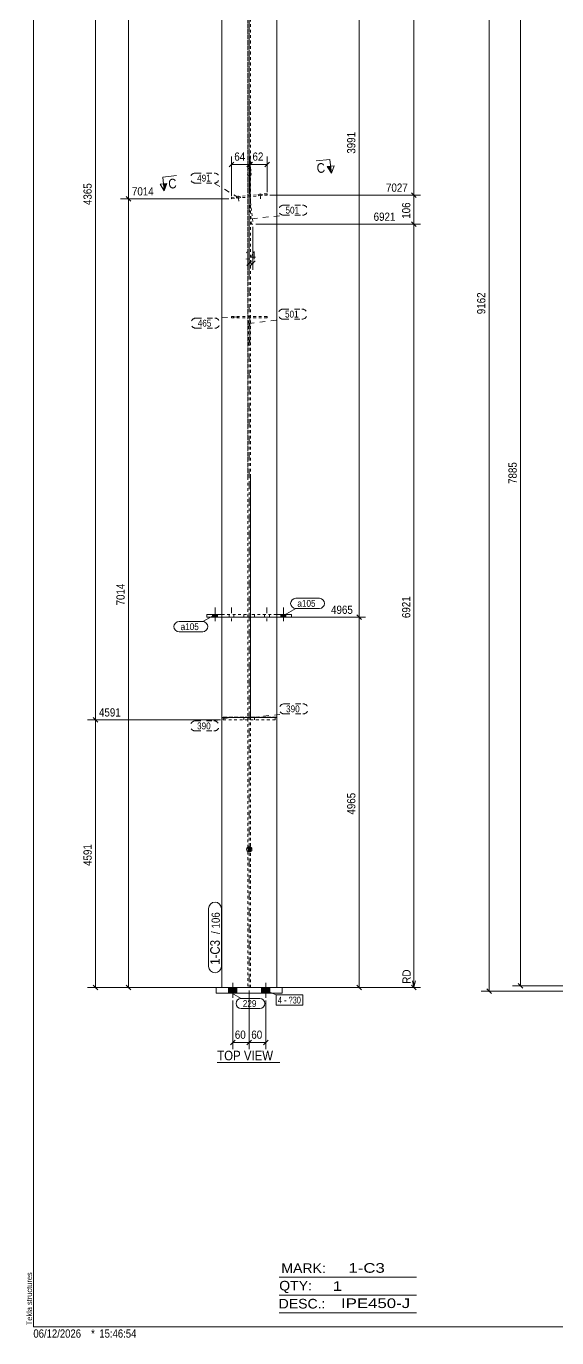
# Model space of a CAD drawing. Header units: millimetres. Extents: x 2 to 579, y 1 to 825.
# Drawn here: x 2.4 to 195.5, y 1 to 478.9 of the extents above; entities that cross this region are included whole.
import ezdxf

# ---------------------------------------------------------------- set-up
doc = ezdxf.new("R2010")
doc.units = ezdxf.units.MM
for name, pattern in [('XKITLINE00', [0]), ('XKITLINE01', [4, 1, -1, 1, -1]), ('XKITLINE02', [4, 2, -2]), ('XKITLINE03', [6, 3, -1, 1, -1])]:
    doc.linetypes.add(name, pattern=pattern)
for name, color, linetype, lineweight in [('Bolt', 3, 'Continuous', 0), ('BoltMark', 7, 'Continuous', 0), ('Dimensions', 7, 'Continuous', 0), ('DrawingSheet', 5, 'Continuous', 0), ('OtherObjectType', 7, 'Continuous', 0), ('Part', 2, 'Continuous', 0), ('PartMark', 7, 'Continuous', 0), ('Section', 6, 'Continuous', 0)]:
    doc.layers.add(name, color=color, linetype=linetype, lineweight=lineweight)
doc.styles.add('ARIAL', font='ARIAL.TTF')
doc.styles.add('ARIAL_NARROW', font='ARIALN.TTF')

# ---------------------------------------------------------------- blocks, each defined once
blk = doc.blocks.new('*A43')
at = {"layer": 'Bolt'}
for points in [[(79.07, 128.56), (79.07, 126.56), (76.07, 126.56), (76.07, 128.56)], [(79.07, 128.56), (79.07, 126.56), (76.07, 126.56), (76.07, 128.56)], [(91.07, 128.56), (91.07, 126.56), (88.07, 126.56), (88.07, 128.56)], [(91.07, 128.56), (91.07, 126.56), (88.07, 126.56), (88.07, 128.56)]]:
    blk.add_hatch(color=3, dxfattribs=at).paths.add_polyline_path(points, flags=17)
at = {"layer": 'Bolt', "color": 3, "linetype": 'XKITLINE00', "lineweight": 0}
for p, q in [((77.57, 130.31), (77.57, 124.81)), ((77.57, 130.31), (77.57, 124.81)), ((89.57, 130.31), (89.57, 124.81)), ((89.57, 130.31), (89.57, 124.81)), ((76.07, 128.56), (76.07, 126.56)), ((76.07, 128.56), (76.07, 126.56)), ((79.07, 128.56), (79.07, 126.56)), ((79.07, 128.56), (79.07, 126.56)), ((88.07, 128.56), (88.07, 126.56)), ((88.07, 128.56), (88.07, 126.56)), ((91.07, 128.56), (91.07, 126.56)), ((91.07, 128.56), (91.07, 126.56))]:
    blk.add_line(p, q, dxfattribs=at)
blk = doc.blocks.new('*A44')
at = {"layer": 'Bolt'}
blk.add_hatch(color=3, dxfattribs=at).paths.add_polyline_path([(96.92, 264.56), (96.92, 263.56), (95.12, 263.56), (95.12, 264.56)], flags=17)
blk.add_hatch(color=3, dxfattribs=at).paths.add_polyline_path([(96.92, 264.56), (96.92, 263.56), (95.12, 263.56), (95.12, 264.56)], flags=17)
at = {"layer": 'Bolt', "color": 3, "linetype": 'XKITLINE02', "lineweight": 0}
for p, q in [((89.12, 264.56), (89.12, 263.56)), ((89.12, 264.56), (89.12, 263.56)), ((90.02, 267.06), (90.02, 262.06)), ((90.02, 267.06), (90.02, 262.06)), ((90.92, 264.56), (90.92, 263.56)), ((90.92, 264.56), (90.92, 263.56))]:
    blk.add_line(p, q, dxfattribs=at)
at = {"layer": 'Bolt', "color": 3, "linetype": 'XKITLINE00', "lineweight": 0}
for p, q in [((95.12, 264.56), (95.12, 263.56)), ((95.12, 264.56), (95.12, 263.56)), ((96.02, 267.06), (96.02, 262.06)), ((96.02, 267.06), (96.02, 262.06)), ((96.92, 264.56), (96.92, 263.56)), ((96.92, 264.56), (96.92, 263.56))]:
    blk.add_line(p, q, dxfattribs=at)
blk = doc.blocks.new('*A45')
at = {"layer": 'Bolt'}
blk.add_hatch(color=3, dxfattribs=at).paths.add_polyline_path([(70.22, 263.56), (70.22, 264.56), (72.02, 264.56), (72.02, 263.56)], flags=17)
blk.add_hatch(color=3, dxfattribs=at).paths.add_polyline_path([(70.22, 263.56), (70.22, 264.56), (72.02, 264.56), (72.02, 263.56)], flags=17)
at = {"layer": 'Bolt', "color": 3, "linetype": 'XKITLINE00', "lineweight": 0}
for p, q in [((70.22, 264.56), (70.22, 263.56)), ((70.22, 264.56), (70.22, 263.56)), ((71.12, 267.06), (71.12, 262.06)), ((71.12, 267.06), (71.12, 262.06)), ((72.02, 264.56), (72.02, 263.56)), ((72.02, 264.56), (72.02, 263.56))]:
    blk.add_line(p, q, dxfattribs=at)
at = {"layer": 'Bolt', "color": 3, "linetype": 'XKITLINE02', "lineweight": 0}
for p, q in [((76.22, 264.56), (76.22, 263.56)), ((76.22, 264.56), (76.22, 263.56)), ((77.12, 267.06), (77.12, 262.06)), ((77.12, 267.06), (77.12, 262.06)), ((78.02, 264.56), (78.02, 263.56)), ((78.02, 264.56), (78.02, 263.56))]:
    blk.add_line(p, q, dxfattribs=at)
blk = doc.blocks.new('*A48')
at = {"layer": 'Bolt', "color": 3, "linetype": 'XKITLINE02', "lineweight": 0}
for p, q in [((78.97, 416.22), (78.91, 416.72)), ((78.97, 416.22), (78.91, 416.72)), ((79.78, 415.14), (79.47, 418.13)), ((79.78, 415.14), (79.47, 418.13)), ((80.36, 416.37), (80.31, 416.87)), ((80.36, 416.37), (80.31, 416.87)), ((86.92, 417.06), (86.87, 417.56)), ((86.92, 417.06), (86.87, 417.56)), ((87.74, 415.98), (87.43, 418.96)), ((87.74, 415.98), (87.43, 418.96)), ((88.31, 417.21), (88.26, 417.7)), ((88.31, 417.21), (88.26, 417.7))]:
    blk.add_line(p, q, dxfattribs=at)
blk = doc.blocks.new('*A50')
at = {"layer": 'Part'}
blk.add_hatch(color=2, dxfattribs=at).paths.add_polyline_path([(82.77, 179.47), (84.37, 179.47), (83.57, 178.07)], flags=17)
at = {"layer": 'Part', "color": 7, "linetype": 'XKITLINE01', "lineweight": 0}
for p, q in [((73.57, 610.24), (73.57, 314.66)), ((83.12, 609.14), (83.12, 314.66)), ((84.02, 314.66), (84.02, 609.14)), ((93.57, 314.66), (93.57, 610.24)), ((73.57, 314.56), (73.57, 227.03)), ((83.12, 314.56), (83.12, 178.16)), ((84.02, 178.16), (84.02, 314.56)), ((93.57, 227.03), (93.57, 314.56)), ((83.12, 178.06), (83.12, 128.56)), ((84.02, 128.56), (84.02, 178.06)), ((73.57, 128.56), (93.57, 128.56))]:
    blk.add_line(p, q, dxfattribs=at)
at = {"layer": 'Part', "color": 7, "linetype": 'XKITLINE03', "lineweight": 0}
for p, q in [((83.57, 314.66), (83.57, 602.5)), ((83.57, 178.16), (83.57, 314.56)), ((83.57, 118.56), (83.57, 178.06))]:
    blk.add_line(p, q, dxfattribs=at)
at = {"layer": 'Part', "color": 2, "linetype": 'XKITLINE00', "lineweight": 0}
for p, q in [((73.57, 178.16), (73.57, 227.03)), ((93.57, 227.03), (93.57, 178.16)), ((73.57, 128.56), (73.57, 178.06)), ((83.57, 178.07), (82.77, 179.47)), ((82.77, 179.47), (84.37, 179.47)), ((84.37, 179.47), (83.57, 178.07)), ((93.57, 178.06), (93.57, 128.56))]:
    blk.add_line(p, q, dxfattribs=at)
blk.add_circle((83.57, 178.97), 1, dxfattribs=at)
blk = doc.blocks.new('*A53')
at = {"layer": 'Part', "color": 7, "linetype": 'XKITLINE01', "lineweight": 0}
for p, q in [((77.07, 373.16), (90.07, 373.16)), ((77.07, 372.66), (77.07, 373.16)), ((90.07, 373.16), (77.07, 373.16)), ((90.07, 373.16), (90.07, 372.66)), ((90.07, 372.66), (77.07, 372.66)), ((77.07, 372.66), (90.07, 372.66))]:
    blk.add_line(p, q, dxfattribs=at)
blk = doc.blocks.new('*A54')
at = {"layer": 'Part', "color": 7, "linetype": 'XKITLINE01', "lineweight": 0}
for p, q in [((83.32, 372.66), (83.82, 372.66)), ((83.32, 362.66), (83.32, 372.66)), ((83.32, 372.66), (83.82, 372.66)), ((83.82, 372.66), (83.82, 362.66)), ((83.82, 362.66), (83.32, 362.66))]:
    blk.add_line(p, q, dxfattribs=at)
blk = doc.blocks.new('*A57')
at = {"layer": 'Part', "color": 2, "linetype": 'XKITLINE00', "lineweight": 0}
for p, q in [((71.57, 126.56), (71.57, 128.56)), ((71.57, 128.56), (95.57, 128.56)), ((95.57, 126.56), (71.57, 126.56)), ((95.57, 128.56), (95.57, 126.56))]:
    blk.add_line(p, q, dxfattribs=at)
blk = doc.blocks.new('*A58')
at = {"layer": 'Part', "color": 7, "linetype": 'XKITLINE01', "lineweight": 0}
for p, q in [((83.12, 227.16), (74.12, 227.16)), ((74.12, 227.16), (74.12, 226.16)), ((74.12, 226.16), (83.12, 226.16)), ((81.62, 227.16), (81.62, 226.16)), ((83.12, 226.16), (83.12, 227.16))]:
    blk.add_line(p, q, dxfattribs=at)
blk = doc.blocks.new('*A59')
at = {"layer": 'Part', "color": 7, "linetype": 'XKITLINE01', "lineweight": 0}
for p, q in [((93.02, 227.16), (84.02, 227.16)), ((84.02, 227.16), (84.02, 226.16)), ((84.02, 226.16), (93.02, 226.16)), ((85.52, 227.16), (85.52, 226.16)), ((93.02, 226.16), (93.02, 227.16))]:
    blk.add_line(p, q, dxfattribs=at)
blk = doc.blocks.new('*A60')
at = {"layer": 'Part', "color": 7, "linetype": 'XKITLINE01', "lineweight": 0}
for p, q in [((83.12, 573.85), (83.12, 314.66)), ((84.02, 573.85), (83.12, 573.85)), ((84.02, 314.66), (84.02, 573.85)), ((83.12, 573.29), (84.02, 573.29)), ((83.12, 546.9), (73.57, 546.9)), ((73.57, 546.9), (73.57, 535.59)), ((73.57, 545.87), (93.57, 545.87)), ((93.57, 546.9), (84.02, 546.9)), ((93.57, 535.59), (93.57, 546.9)), ((83.12, 314.56), (83.12, 227.16)), ((84.02, 227.16), (84.02, 314.56)), ((93.57, 227.16), (73.57, 227.16))]:
    blk.add_line(p, q, dxfattribs=at)
at = {"layer": 'Part', "color": 7, "linetype": 'XKITLINE03', "lineweight": 0}
blk.add_line((83.57, 572.41), (83.57, 388), dxfattribs=at)
at = {"layer": 'Part', "color": 2, "linetype": 'XKITLINE00', "lineweight": 0}
for p, q in [((73.57, 314.66), (73.57, 535.59)), ((93.57, 314.66), (93.57, 535.59)), ((73.57, 227.03), (73.57, 314.56)), ((93.57, 227.03), (93.57, 314.56)), ((93.57, 227.03), (73.57, 227.03))]:
    blk.add_line(p, q, dxfattribs=at)
blk = doc.blocks.new('*A62')
at = {"layer": 'Part', "color": 7, "linetype": 'XKITLINE01', "lineweight": 0}
for p, q in [((84.02, 264.56), (84.02, 263.56)), ((93.57, 264.56), (84.02, 264.56)), ((93.57, 263.56), (84.02, 263.56)), ((85.52, 264.56), (85.52, 263.56))]:
    blk.add_line(p, q, dxfattribs=at)
at = {"layer": 'Part', "color": 2, "linetype": 'XKITLINE00', "lineweight": 0}
for p, q in [((99.02, 264.56), (93.57, 264.56)), ((99.02, 263.56), (93.57, 263.56)), ((99.02, 264.56), (99.02, 263.56))]:
    blk.add_line(p, q, dxfattribs=at)
blk = doc.blocks.new('*A63')
at = {"layer": 'Part', "color": 2, "linetype": 'XKITLINE00', "lineweight": 0}
for p, q in [((68.12, 264.56), (73.57, 264.56)), ((68.12, 264.56), (68.12, 263.56)), ((68.12, 263.56), (73.57, 263.56))]:
    blk.add_line(p, q, dxfattribs=at)
at = {"layer": 'Part', "color": 7, "linetype": 'XKITLINE01', "lineweight": 0}
for p, q in [((73.57, 264.56), (83.12, 264.56)), ((73.57, 263.56), (83.12, 263.56)), ((81.62, 264.56), (81.62, 263.56)), ((83.12, 264.56), (83.12, 263.56))]:
    blk.add_line(p, q, dxfattribs=at)
blk = doc.blocks.new('*A67')
at = {"layer": 'Part', "color": 7, "linetype": 'XKITLINE01', "lineweight": 0}
for p, q in [((77.12, 416.53), (90.05, 417.89)), ((90.05, 417.89), (77.12, 416.53)), ((77.18, 416.03), (77.12, 416.53)), ((90.1, 417.4), (77.18, 416.03)), ((77.18, 416.03), (90.1, 417.4)), ((90.05, 417.89), (90.1, 417.4))]:
    blk.add_line(p, q, dxfattribs=at)
blk = doc.blocks.new('*A68')
at = {"layer": 'Part', "color": 7, "linetype": 'XKITLINE01', "lineweight": 0}
for p, q in [((83.39, 416.69), (83.89, 416.74)), ((83.39, 416.69), (83.89, 416.74)), ((84.44, 406.74), (83.39, 416.69)), ((83.89, 416.74), (84.94, 406.8)), ((84.94, 406.8), (84.44, 406.74))]:
    blk.add_line(p, q, dxfattribs=at)
blk = doc.blocks.new('*A103')
at = {"layer": 'DrawingSheet', "color": 5, "linetype": 'XKITLINE00', "lineweight": 0}
for p, q in [((5, 825), (5, 5)), ((5, 5), (579, 5))]:
    blk.add_line(p, q, dxfattribs=at)
at = {"layer": 'DrawingSheet', "color": 5, "style": 'ARIAL', "width": 0.85}
blk.add_text('Tekla structures', height=2, rotation=90, dxfattribs=at).set_placement((4.5, 5.5))
blk = doc.blocks.new('*A107')
at = {"layer": 'OtherObjectType', "color": 6, "linetype": 'XKITLINE00', "lineweight": 0}
for p, q in [((94.5, 23), (144.5, 23)), ((94.5, 16.5), (144.5, 16.5)), ((94.5, 10), (144.5, 10))]:
    blk.add_line(p, q, dxfattribs=at)
at = {"layer": 'OtherObjectType', "color": 6, "style": 'ARIAL_NARROW'}
for s, width, p in [('MARK:', 1.275, (95.27, 24.58)), ('1-C3', 1.525501, (119.69, 24.65)), ('QTY:', 1.275, (94.5, 18.19)), ('1', 1.525501, (113.99, 18.05)), ('DESC.:', 1.275, (94.29, 11.63)), ('IPE450-J', 1.525501, (117, 11.79))]:
    blk.add_text(s, height=3.5, dxfattribs=dict(at, width=width)).set_placement(p)
blk = doc.blocks.new('*A110')
at = {"layer": 'OtherObjectType', "color": 7, "style": 'ARIAL_NARROW', "width": 1.008832}
for s, p in [('06/12/2026', (4.99, 1)), ('*', (26, 1)), ('15:46:54', (29, 1))]:
    blk.add_text(s, height=3, dxfattribs=at).set_placement(p)
blk = doc.blocks.new('*A111')
at = {"layer": 'Dimensions', "color": 7, "linetype": 'XKITLINE00', "lineweight": 0}
for p, q in [((170.9, 127.26), (170.9, 629.57)), ((277.9, 127.26), (168.05, 127.26)), ((170.05, 128.11), (171.75, 126.42))]:
    blk.add_line(p, q, dxfattribs=at)
at = {"layer": 'Dimensions', "color": 3}
blk.add_point((170.9, 127.26), dxfattribs=at)
at = {"layer": 'Dimensions', "color": 3, "style": 'ARIAL', "width": 0.85}
blk.add_text('9162', height=3, rotation=90.0002, dxfattribs=at).set_placement((169.55, 373.97))
blk = doc.blocks.new('*A147')
at = {"layer": 'Dimensions', "color": 7, "linetype": 'XKITLINE00', "lineweight": 0}
for p, q in [((248.22, 503.86), (179.47, 503.86)), ((181.48, 504.71), (183.17, 503.01)), ((182.32, 129.26), (182.32, 503.86)), ((279.4, 129.26), (179.47, 129.26)), ((181.48, 130.11), (183.17, 128.42))]:
    blk.add_line(p, q, dxfattribs=at)
at = {"layer": 'Dimensions', "color": 3}
for p in [(182.32, 503.86), (182.32, 129.26)]:
    blk.add_point(p, dxfattribs=at)
at = {"layer": 'Dimensions', "color": 3, "style": 'ARIAL', "width": 0.85}
blk.add_text('7885', height=3, dxfattribs=at).set_placement((183.62, 505.06))
blk.add_text('7885', height=3, rotation=90.0002, dxfattribs=at).set_placement((180.97, 312.11))
blk = doc.blocks.new('*A163')
at = {"layer": 'Dimensions', "color": 7, "linetype": 'XKITLINE00', "lineweight": 0}
for p, q in [((83.57, 127.56), (83.57, 106.16)), ((77.57, 123.81), (77.57, 106.16)), ((78.42, 109.41), (76.72, 107.72)), ((77.57, 108.56), (83.57, 108.56)), ((84.42, 109.41), (82.72, 107.72))]:
    blk.add_line(p, q, dxfattribs=at)
at = {"layer": 'Dimensions', "color": 3}
for p in [(77.57, 108.56), (83.57, 108.56)]:
    blk.add_point(p, dxfattribs=at)
at = {"layer": 'Dimensions', "color": 3, "style": 'ARIAL', "width": 0.85}
blk.add_text('60', height=3, dxfattribs=at).set_placement((78.34, 109.91))
blk = doc.blocks.new('*A164')
at = {"layer": 'Dimensions', "color": 7, "linetype": 'XKITLINE00', "lineweight": 0}
for p, q in [((83.57, 127.56), (83.57, 106.16)), ((89.57, 123.81), (89.57, 106.16)), ((84.42, 109.41), (82.72, 107.72)), ((83.57, 108.56), (89.57, 108.56)), ((90.42, 109.41), (88.72, 107.72))]:
    blk.add_line(p, q, dxfattribs=at)
at = {"layer": 'Dimensions', "color": 3}
for p in [(83.57, 108.56), (89.57, 108.56)]:
    blk.add_point(p, dxfattribs=at)
at = {"layer": 'Dimensions', "color": 3, "style": 'ARIAL', "width": 0.85}
blk.add_text('60', height=3, dxfattribs=at).set_placement((84.34, 109.91))
blk = doc.blocks.new('*A165')
at = {"layer": 'BoltMark', "color": 7, "linetype": 'XKITLINE00', "lineweight": 0}
for p, q in [((89.57, 127.56), (93.41, 125.88)), ((93.41, 125.88), (103.1, 125.88)), ((93.41, 122.18), (93.41, 125.88)), ((103.1, 122.18), (103.1, 125.88)), ((93.41, 122.18), (103.1, 122.18))]:
    blk.add_line(p, q, dxfattribs=at)
at = {"layer": 'BoltMark', "color": 3, "style": 'ARIAL_NARROW', "width": 0.85}
for s, p in [('4', (94.01, 122.78)), ('?30', (97.94, 122.78)), ('-', (96.28, 122.78))]:
    blk.add_text(s, height=2.5, dxfattribs=at).set_placement(p)
blk = doc.blocks.new('*A168')
at = {"layer": 'PartMark', "color": 7, "linetype": 'XKITLINE00', "lineweight": 0}
for p, q in [((70.87, 264.35), (66.63, 261.95)), ((58.01, 261.95), (66.63, 261.95)), ((58.01, 258.25), (66.63, 258.25))]:
    blk.add_line(p, q, dxfattribs=at)
for centre, start, end in [((58.01, 260.1), 90, 270), ((66.63, 260.1), 270, 90)]:
    blk.add_arc(centre, 1.85, start, end, dxfattribs=at)
at = {"layer": 'PartMark', "color": 3, "style": 'ARIAL', "width": 0.85}
blk.add_text('a105', height=2.5, dxfattribs=at).set_placement((58.61, 258.85))
blk = doc.blocks.new('*A169')
at = {"layer": 'PartMark', "color": 7, "linetype": 'XKITLINE00', "lineweight": 0}
for p, q in [((100.51, 270.44), (109.13, 270.44)), ((96.27, 264.35), (100.51, 266.74)), ((100.51, 266.74), (109.13, 266.74))]:
    blk.add_line(p, q, dxfattribs=at)
for centre, start, end in [((100.51, 268.59), 90, 270), ((109.13, 268.59), 270, 90)]:
    blk.add_arc(centre, 1.85, start, end, dxfattribs=at)
at = {"layer": 'PartMark', "color": 3, "style": 'ARIAL', "width": 0.85}
blk.add_text('a105', height=2.5, dxfattribs=at).set_placement((101.11, 267.34))
blk = doc.blocks.new('*A172')
at = {"layer": 'PartMark', "color": 7, "linetype": 'XKITLINE02', "lineweight": 0}
for p, q in [((96.39, 232), (103.15, 232)), ((84.79, 227.04), (96.39, 228.3)), ((96.39, 228.3), (103.15, 228.3))]:
    blk.add_line(p, q, dxfattribs=at)
for centre, start, end in [((96.39, 230.15), 90, 270), ((103.15, 230.15), 270, 90)]:
    blk.add_arc(centre, 1.85, start, end, dxfattribs=at)
at = {"layer": 'PartMark', "color": 3, "style": 'ARIAL', "width": 0.85}
blk.add_text('390', height=2.5, dxfattribs=at).set_placement((96.99, 228.9))
blk = doc.blocks.new('*A173')
at = {"layer": 'PartMark', "color": 7, "linetype": 'XKITLINE02', "lineweight": 0}
for p, q in [((63.99, 225.78), (70.75, 225.78)), ((75.95, 226.93), (70.75, 225.78)), ((63.99, 222.08), (70.75, 222.08))]:
    blk.add_line(p, q, dxfattribs=at)
for centre, start, end in [((63.99, 223.93), 90, 270), ((70.75, 223.93), 270, 90)]:
    blk.add_arc(centre, 1.85, start, end, dxfattribs=at)
at = {"layer": 'PartMark', "color": 3, "style": 'ARIAL', "width": 0.85}
blk.add_text('390', height=2.5, dxfattribs=at).set_placement((64.59, 222.68))
blk = doc.blocks.new('*A174')
at = {"layer": 'PartMark', "color": 7, "linetype": 'XKITLINE00', "lineweight": 0}
for p, q in [((76.4, 126.99), (80.64, 124.6)), ((80.64, 124.6), (87.4, 124.6)), ((80.64, 120.9), (87.4, 120.9))]:
    blk.add_line(p, q, dxfattribs=at)
for centre, start, end in [((80.64, 122.75), 90, 270), ((87.4, 122.75), 270, 90)]:
    blk.add_arc(centre, 1.85, start, end, dxfattribs=at)
at = {"layer": 'PartMark', "color": 3, "style": 'ARIAL', "width": 0.85}
blk.add_text('229', height=2.5, dxfattribs=at).set_placement((81.24, 121.5))
blk = doc.blocks.new('*A177')
at = {"layer": 'PartMark', "color": 7, "linetype": 'XKITLINE02', "lineweight": 0}
for p, q in [((96.01, 375.84), (102.77, 375.84)), ((83.45, 370.63), (96.01, 372.14)), ((96.01, 372.14), (102.77, 372.14))]:
    blk.add_line(p, q, dxfattribs=at)
for centre, start, end in [((96.01, 373.99), 90, 270), ((102.77, 373.99), 270, 90)]:
    blk.add_arc(centre, 1.85, start, end, dxfattribs=at)
at = {"layer": 'PartMark', "color": 3, "style": 'ARIAL', "width": 0.85}
blk.add_text('501', height=2.5, dxfattribs=at).set_placement((96.61, 372.74))
blk = doc.blocks.new('*A178')
at = {"layer": 'PartMark', "color": 7, "linetype": 'XKITLINE02', "lineweight": 0}
for p, q in [((79.7, 373.03), (71, 372.55)), ((64.24, 372.55), (71, 372.55)), ((64.24, 368.85), (71, 368.85))]:
    blk.add_line(p, q, dxfattribs=at)
for centre, start, end in [((64.24, 370.7), 90, 270), ((71, 370.7), 270, 90)]:
    blk.add_arc(centre, 1.85, start, end, dxfattribs=at)
at = {"layer": 'PartMark', "color": 3, "style": 'ARIAL', "width": 0.85}
blk.add_text('465', height=2.5, dxfattribs=at).set_placement((64.84, 369.45))
blk = doc.blocks.new('*A181')
at = {"layer": 'PartMark', "color": 7, "linetype": 'XKITLINE00', "lineweight": 0}
for p, q in [((68.77, 136.31), (68.77, 157.37)), ((73.47, 136.31), (73.47, 157.37))]:
    blk.add_line(p, q, dxfattribs=at)
for centre, start, end in [((71.12, 157.37), 0, 180), ((71.12, 136.31), 180, 0)]:
    blk.add_arc(centre, 2.35, start, end, dxfattribs=at)
at = {"layer": 'PartMark', "color": 3, "style": 'ARIAL', "width": 0.85}
for s, p in [('106', (72.87, 150.09)), ('/', (72.87, 148.08))]:
    blk.add_text(s, height=3, rotation=90.0002, dxfattribs=at).set_placement(p)
at = {"layer": 'PartMark', "color": 1, "style": 'ARIAL', "width": 0.85}
blk.add_text('1-C3', height=3.5, rotation=90.0002, dxfattribs=at).set_placement((72.87, 136.91))
blk = doc.blocks.new('*A183')
at = {"layer": 'Section'}
for points in [[(113.22, 427.88), (113.48, 425.39), (111.97, 427.75)], [(53.59, 421.59), (52.61, 418.97), (52.35, 421.46)]]:
    blk.add_hatch(color=3, dxfattribs=at).paths.add_polyline_path(points, flags=17)
at = {"layer": 'Section', "color": 1, "linetype": 'XKITLINE00', "lineweight": 0}
for p, q in [((112.95, 430.36), (107.98, 429.84)), ((112.95, 430.36), (113.48, 425.39)), ((52.09, 423.95), (57.06, 424.47)), ((52.09, 423.95), (52.61, 418.97))]:
    blk.add_line(p, q, dxfattribs=at)
at = {"layer": 'Section', "color": 3, "linetype": 'XKITLINE00', "lineweight": 0}
for p, q in [((111.97, 427.75), (114.46, 428.01)), ((113.48, 425.39), (111.97, 427.75)), ((114.46, 428.01), (113.48, 425.39)), ((53.59, 421.59), (51.11, 421.33)), ((52.61, 418.97), (51.11, 421.33)), ((52.61, 418.97), (53.59, 421.59))]:
    blk.add_line(p, q, dxfattribs=at)
at = {"layer": 'Section', "color": 7, "style": 'ARIAL', "width": 0.85}
for p in [(108.33, 425.35), (54.3, 419.65)]:
    blk.add_text('C', height=3.5, rotation=6.0218, dxfattribs=at).set_placement(p)
blk = doc.blocks.new('*A184')
at = {"layer": 'OtherObjectType', "color": 7, "linetype": 'XKITLINE00', "lineweight": 0}
blk.add_line((71.93, 101.31), (94.75, 101.31), dxfattribs=at)
at = {"layer": 'OtherObjectType', "color": 7, "style": 'ARIAL', "width": 0.85}
blk.add_text('TOP VIEW', height=3.5, dxfattribs=at).set_placement((71.93, 102.06))
blk = doc.blocks.new('*A185')
at = {"layer": 'Dimensions', "color": 7, "linetype": 'XKITLINE00', "lineweight": 0}
for p, q in [((85.94, 406.8), (145.97, 406.8)), ((142.72, 407.64), (144.42, 405.95)), ((143.57, 128.56), (143.57, 406.8)), ((143.57, 135.79), (143.57, 128.56)), ((142.72, 129.41), (144.42, 127.72)), ((143.07, 131.06), (143.57, 128.56)), ((144.07, 131.06), (143.57, 128.56)), ((94.57, 128.56), (145.97, 128.56)), ((94.57, 128.56), (145.97, 128.56))]:
    blk.add_line(p, q, dxfattribs=at)
at = {"layer": 'Dimensions', "color": 3}
for p in [(143.57, 406.8), (143.57, 128.56)]:
    blk.add_point(p, dxfattribs=at)
at = {"layer": 'Dimensions', "color": 7}
blk.add_point((143.57, 128.56), dxfattribs=at)
at = {"layer": 'Dimensions', "color": 3, "style": 'ARIAL', "width": 0.85}
blk.add_text('6921', height=3, dxfattribs=at).set_placement((128.87, 408))
for s, p in [('6921', (142.22, 263.23)), ('RD', (142.37, 130.01))]:
    blk.add_text(s, height=3, rotation=90.0002, dxfattribs=at).set_placement(p)
blk = doc.blocks.new('*A186')
at = {"layer": 'Dimensions', "color": 7, "linetype": 'XKITLINE00', "lineweight": 0}
for p, q in [((91.1, 417.4), (145.97, 417.4)), ((142.72, 418.24), (144.42, 416.55)), ((143.57, 406.8), (143.57, 417.4)), ((85.94, 406.8), (145.97, 406.8)), ((142.72, 407.64), (144.42, 405.95))]:
    blk.add_line(p, q, dxfattribs=at)
at = {"layer": 'Dimensions', "color": 3}
for p in [(143.57, 417.4), (143.57, 406.8)]:
    blk.add_point(p, dxfattribs=at)
at = {"layer": 'Dimensions', "color": 3, "style": 'ARIAL', "width": 0.85}
blk.add_text('7027', height=3, dxfattribs=at).set_placement((133.37, 418.6))
blk.add_text('106', height=3, rotation=90.0002, dxfattribs=at).set_placement((142.22, 408.76))
blk = doc.blocks.new('*A187')
at = {"layer": 'Dimensions', "color": 7, "linetype": 'XKITLINE00', "lineweight": 0}
for p, q in [((94.57, 610.24), (145.97, 610.24)), ((142.72, 611.09), (144.42, 609.39)), ((143.57, 417.4), (143.57, 610.24)), ((91.1, 417.4), (145.97, 417.4)), ((142.72, 418.24), (144.42, 416.55))]:
    blk.add_line(p, q, dxfattribs=at)
at = {"layer": 'Dimensions', "color": 3}
for p in [(143.57, 610.24), (143.57, 417.4)]:
    blk.add_point(p, dxfattribs=at)
at = {"layer": 'Dimensions', "color": 3, "style": 'ARIAL', "width": 0.85}
blk.add_text('8956', height=3, dxfattribs=at).set_placement((128.87, 611.44))
blk.add_text('1928', height=3, rotation=90.0002, dxfattribs=at).set_placement((142.22, 509.37))
blk = doc.blocks.new('*A189')
at = {"layer": 'Dimensions', "color": 7, "linetype": 'XKITLINE00', "lineweight": 0}
for p, q in [((69.12, 263.56), (125.97, 263.56)), ((122.72, 264.41), (124.42, 262.71)), ((123.57, 128.56), (123.57, 263.56)), ((122.72, 129.41), (124.42, 127.72)), ((94.57, 128.56), (125.97, 128.56))]:
    blk.add_line(p, q, dxfattribs=at)
at = {"layer": 'Dimensions', "color": 3}
for p in [(123.57, 263.56), (123.57, 128.56)]:
    blk.add_point(p, dxfattribs=at)
at = {"layer": 'Dimensions', "color": 3, "style": 'ARIAL', "width": 0.85}
blk.add_text('4965', height=3, dxfattribs=at).set_placement((113.37, 264.76))
blk.add_text('4965', height=3, rotation=90.0002, dxfattribs=at).set_placement((122.22, 191.61))
blk = doc.blocks.new('*A190')
at = {"layer": 'Dimensions', "color": 7, "linetype": 'XKITLINE00', "lineweight": 0}
for p, q in [((94.57, 610.24), (125.97, 610.24)), ((122.72, 611.09), (124.42, 609.39)), ((123.57, 263.56), (123.57, 610.24)), ((69.12, 263.56), (125.97, 263.56)), ((122.72, 264.41), (124.42, 262.71))]:
    blk.add_line(p, q, dxfattribs=at)
at = {"layer": 'Dimensions', "color": 3}
for p in [(123.57, 610.24), (123.57, 263.56)]:
    blk.add_point(p, dxfattribs=at)
at = {"layer": 'Dimensions', "color": 3, "style": 'ARIAL', "width": 0.85}
blk.add_text('8956', height=3, dxfattribs=at).set_placement((113.37, 611.44))
blk.add_text('3991', height=3, rotation=90.0002, dxfattribs=at).set_placement((122.22, 432.45))
blk = doc.blocks.new('*A191')
at = {"layer": 'Dimensions', "color": 7, "linetype": 'XKITLINE00', "lineweight": 0}
for p, q in [((73.12, 226.16), (24.72, 226.16)), ((26.72, 227.01), (28.42, 225.32)), ((27.57, 128.56), (27.57, 226.16)), ((26.72, 129.41), (28.42, 127.72)), ((72.57, 128.56), (24.72, 128.56))]:
    blk.add_line(p, q, dxfattribs=at)
at = {"layer": 'Dimensions', "color": 3}
for p in [(27.57, 226.16), (27.57, 128.56)]:
    blk.add_point(p, dxfattribs=at)
at = {"layer": 'Dimensions', "color": 3, "style": 'ARIAL', "width": 0.85}
blk.add_text('4591', height=3, dxfattribs=at).set_placement((28.87, 227.36))
blk.add_text('4591', height=3, rotation=90.0002, dxfattribs=at).set_placement((26.22, 172.91))
blk = doc.blocks.new('*A192')
at = {"layer": 'Dimensions', "color": 7, "linetype": 'XKITLINE00', "lineweight": 0}
for p, q in [((72.57, 610.24), (24.72, 610.24)), ((26.72, 611.09), (28.42, 609.39)), ((27.57, 226.16), (27.57, 610.24)), ((73.12, 226.16), (24.72, 226.16)), ((26.72, 227.01), (28.42, 225.32))]:
    blk.add_line(p, q, dxfattribs=at)
at = {"layer": 'Dimensions', "color": 3}
for p in [(27.57, 610.24), (27.57, 226.16)]:
    blk.add_point(p, dxfattribs=at)
at = {"layer": 'Dimensions', "color": 3, "style": 'ARIAL', "width": 0.85}
blk.add_text('8956', height=3, dxfattribs=at).set_placement((28.87, 611.44))
blk.add_text('4365', height=3, rotation=90.0002, dxfattribs=at).set_placement((26.22, 413.75))
blk = doc.blocks.new('*A193')
at = {"layer": 'Dimensions', "color": 7, "linetype": 'XKITLINE00', "lineweight": 0}
for p, q in [((76.18, 416.03), (36.72, 416.03)), ((38.72, 416.88), (40.42, 415.18)), ((39.57, 128.56), (39.57, 416.03)), ((38.72, 129.41), (40.42, 127.72)), ((72.57, 128.56), (36.72, 128.56))]:
    blk.add_line(p, q, dxfattribs=at)
at = {"layer": 'Dimensions', "color": 3}
for p in [(39.57, 416.03), (39.57, 128.56)]:
    blk.add_point(p, dxfattribs=at)
at = {"layer": 'Dimensions', "color": 3, "style": 'ARIAL', "width": 0.85}
blk.add_text('7014', height=3, dxfattribs=at).set_placement((40.87, 417.23))
blk.add_text('7014', height=3, rotation=90.0002, dxfattribs=at).set_placement((38.22, 267.85))
blk = doc.blocks.new('*A194')
at = {"layer": 'Dimensions', "color": 7, "linetype": 'XKITLINE00', "lineweight": 0}
for p, q in [((72.57, 610.24), (36.72, 610.24)), ((38.72, 611.09), (40.42, 609.39)), ((39.57, 416.03), (39.57, 610.24)), ((76.18, 416.03), (36.72, 416.03)), ((38.72, 416.88), (40.42, 415.18))]:
    blk.add_line(p, q, dxfattribs=at)
at = {"layer": 'Dimensions', "color": 3}
for p in [(39.57, 610.24), (39.57, 416.03)]:
    blk.add_point(p, dxfattribs=at)
at = {"layer": 'Dimensions', "color": 3, "style": 'ARIAL', "width": 0.85}
blk.add_text('8956', height=3, dxfattribs=at).set_placement((40.87, 611.44))
blk.add_text('1942', height=3, rotation=90.0002, dxfattribs=at).set_placement((38.22, 508.69))
blk = doc.blocks.new('*A195')
at = {"layer": 'Dimensions', "color": 7, "linetype": 'XKITLINE00', "lineweight": 0}
for p, q in [((77.18, 417.03), (77.18, 431.41)), ((83.57, 418.4), (83.57, 431.41)), ((78.02, 429.41), (76.33, 427.72)), ((77.18, 428.56), (83.57, 428.56)), ((84.42, 429.41), (82.72, 427.72))]:
    blk.add_line(p, q, dxfattribs=at)
at = {"layer": 'Dimensions', "color": 3}
for p in [(77.18, 428.56), (83.57, 428.56)]:
    blk.add_point(p, dxfattribs=at)
at = {"layer": 'Dimensions', "color": 3, "style": 'ARIAL', "width": 0.85}
blk.add_text('64', height=3, dxfattribs=at).set_placement((78.15, 429.91))
blk = doc.blocks.new('*A196')
at = {"layer": 'Dimensions', "color": 7, "linetype": 'XKITLINE00', "lineweight": 0}
for p, q in [((83.57, 418.4), (83.57, 430.96)), ((83.89, 417.74), (83.89, 430.96)), ((84.42, 429.41), (82.72, 427.72)), ((84.74, 429.41), (83.04, 427.72)), ((83.57, 428.56), (83.89, 428.56))]:
    blk.add_line(p, q, dxfattribs=at)
at = {"layer": 'Dimensions', "color": 3}
for p in [(83.57, 428.56), (83.89, 428.56)]:
    blk.add_point(p, dxfattribs=at)
at = {"layer": 'Dimensions', "color": 3, "style": 'ARIAL', "width": 0.85}
blk.add_text('3', height=3, dxfattribs=at).set_placement((82.62, 424.21))
blk = doc.blocks.new('*A197')
at = {"layer": 'Dimensions', "color": 7, "linetype": 'XKITLINE00', "lineweight": 0}
for p, q in [((83.89, 417.74), (83.89, 431.41)), ((90.1, 418.4), (90.1, 431.41)), ((84.74, 429.41), (83.04, 427.72)), ((83.89, 428.56), (90.1, 428.56)), ((90.95, 429.41), (89.26, 427.72))]:
    blk.add_line(p, q, dxfattribs=at)
at = {"layer": 'Dimensions', "color": 3}
for p in [(83.89, 428.56), (90.1, 428.56)]:
    blk.add_point(p, dxfattribs=at)
at = {"layer": 'Dimensions', "color": 3, "style": 'ARIAL', "width": 0.85}
blk.add_text('62', height=3, dxfattribs=at).set_placement((84.77, 429.91))
blk = doc.blocks.new('*A200')
at = {"layer": 'Dimensions', "color": 7, "linetype": 'XKITLINE00', "lineweight": 0}
for p, q in [((83.57, 405.8), (83.57, 390.16)), ((84.94, 405.8), (84.94, 390.16)), ((84.42, 393.41), (82.72, 391.72)), ((83.57, 392.56), (84.94, 392.56)), ((85.79, 393.41), (84.09, 391.72))]:
    blk.add_line(p, q, dxfattribs=at)
at = {"layer": 'Dimensions', "color": 3}
for p in [(83.57, 392.56), (84.94, 392.56)]:
    blk.add_point(p, dxfattribs=at)
at = {"layer": 'Dimensions', "color": 3, "style": 'ARIAL', "width": 0.85}
blk.add_text('14', height=3, dxfattribs=at).set_placement((82.03, 393.91))
blk = doc.blocks.new('*A202')
at = {"layer": 'PartMark', "color": 7, "linetype": 'XKITLINE02', "lineweight": 0}
for p, q in [((96.19, 413.73), (102.95, 413.73)), ((84.6, 408.77), (96.19, 410.03)), ((96.19, 410.03), (102.95, 410.03))]:
    blk.add_line(p, q, dxfattribs=at)
for centre, start, end in [((96.19, 411.88), 90, 270), ((102.95, 411.88), 270, 90)]:
    blk.add_arc(centre, 1.85, start, end, dxfattribs=at)
at = {"layer": 'PartMark', "color": 3, "style": 'ARIAL', "width": 0.85}
blk.add_text('501', height=2.5, dxfattribs=at).set_placement((96.79, 410.63))
blk = doc.blocks.new('*A203')
at = {"layer": 'PartMark', "color": 7, "linetype": 'XKITLINE02', "lineweight": 0}
for p, q in [((64.02, 425.42), (70.79, 425.42)), ((64.02, 421.72), (70.79, 421.72)), ((79.75, 416.43), (70.79, 421.72))]:
    blk.add_line(p, q, dxfattribs=at)
for centre, start, end in [((64.02, 423.57), 90, 270), ((70.79, 423.57), 270, 90)]:
    blk.add_arc(centre, 1.85, start, end, dxfattribs=at)
at = {"layer": 'PartMark', "color": 3, "style": 'ARIAL', "width": 0.85}
blk.add_text('491', height=2.5, dxfattribs=at).set_placement((64.62, 422.32))

msp = doc.modelspace()

# ---------------------------------------------------------------- block references
at = {"lineweight": 0}
for name in ['*A103', '*A111', '*A192', '*A194', '*A190', '*A187', '*A60', '*A147', '*A183', '*A195', '*A196', '*A197', '*A203', '*A186', '*A193', '*A67', '*A48', '*A68', '*A202', '*A185', '*A200', '*A178', '*A53', '*A177', '*A54', '*A189', '*A169', '*A168', '*A63', '*A45', '*A62', '*A44', '*A191', '*A172', '*A173', '*A58', '*A59', '*A181', '*A43', '*A57', '*A174', '*A163', '*A164', '*A165', '*A184', '*A107', '*A110']:
    msp.add_blockref(name, (0, 0), dxfattribs=at)
at = {"layer": 'Part', "lineweight": 0}
msp.add_blockref('*A50', (0, 0), dxfattribs=at)

doc.saveas('drawing.dxf')
